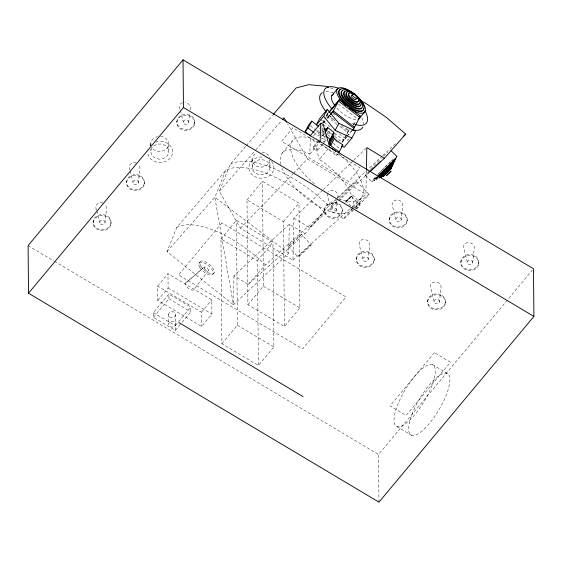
<?xml version="1.0" encoding="UTF-8"?>
<svg xmlns="http://www.w3.org/2000/svg" width="562" height="562" viewBox="0 0 562 562"><rect width="100%" height="100%" fill="white"/><g stroke="black" fill="none" stroke-linecap="round" stroke-linejoin="round"><path stroke-width="0.42" stroke-dasharray="2.81 2.11" d="M233.989 275.802L233.399 304.745L166.977 251.65L176.742 227.448L225.699 170.391A88.536 38.314 39.8 0 1 324.288 211.986L305.082 233.715L248.179 284.435L233.989 275.802L289.311 224.119L305.082 233.715M225.699 170.391L214.86 197.283L233.399 304.745L288.72 253.146L289.311 224.119M245.706 146.394L230.216 164.336L219.377 191.228L240.41 228.235L292.971 260.213L293.828 218.063L322.785 190.118M352.226 206.76L365.897 194.424L366.375 171.01M280.852 164.518A44.714 19.347 39.8 0 1 309.803 154.129L310.4 137.269M105.038 222.608A2.684 2.269 -0.5 0 0 101.279 220.304A2.684 2.269 -0.5 0 0 100.795 224.217A2.684 2.269 -0.5 0 0 105.038 222.608L106.632 207.757L105.249 204.498M138.4 182.615A2.684 2.269 -0.5 0 0 134.641 180.311A2.684 2.269 -0.5 0 0 134.156 184.224A2.684 2.269 -0.5 0 0 138.4 182.615L140.001 167.764L138.61 164.504M188.706 122.312A2.684 2.269 -0.5 0 0 184.947 120.015A2.684 2.269 -0.5 0 0 184.462 123.928A2.684 2.269 -0.5 0 0 188.706 122.312L189.682 113.243M190.04 109.941C191.368 106.457 188.818 102.741 185.193 102.453M336.329 210.321A2.684 2.269 -0.5 0 0 332.571 208.017A2.684 2.269 -0.5 0 0 332.086 211.93A2.684 2.269 -0.5 0 0 336.329 210.321L337.305 201.245M337.664 197.943C340.038 192.316 331.889 187.877 328.032 192.014M368.215 259.37A2.684 2.269 -0.5 0 0 364.457 257.066A2.684 2.269 -0.5 0 0 363.972 260.979A2.684 2.269 -0.5 0 0 368.215 259.37L369.817 244.519C370.049 238.33 358.212 237.529 359.181 244.273L362.897 259.496M401.17 219.868A2.684 2.269 -0.5 0 0 397.411 217.571A2.684 2.269 -0.5 0 0 396.927 221.477A2.684 2.269 -0.5 0 0 401.17 219.868L402.771 205.018C403.003 198.836 391.166 198.028 392.136 204.772L395.852 220.002M439.477 301.843A2.684 2.269 -0.5 0 0 435.712 299.546A2.684 2.269 -0.5 0 0 435.227 303.459A2.684 2.269 -0.5 0 0 439.477 301.843L441.072 286.999C441.311 280.81 429.466 280.009 430.436 286.753L434.159 301.977M472.719 262.524A2.684 2.269 -0.5 0 0 468.961 260.22A2.684 2.269 -0.5 0 0 468.476 264.133A2.684 2.269 -0.5 0 0 472.719 262.524L474.314 247.673C474.553 241.484 462.709 240.684 463.685 247.428L467.401 262.658M350.885 206.092L346.276 201.273L347.344 200.072M356.42 209.043L360.066 205.369L351.426 196.321L349.1 198.758M355.634 207.448L360.13 202.833L352.725 195.084L348.222 199.693M350.695 208.467L352.409 210.258L352.732 209.788M322.532 122.72L325.342 117.437M337.081 124.35L326.15 115.927L327.913 113.334M322.897 123.106L325.707 117.816M326.115 117.065L327.716 114.044L332.5 117.732M319.525 134.36L318.703 135.906L317.439 135.302L319.49 131.438M321.583 130.496L322.405 128.951M321.703 133.096L323.347 130.005M323.888 131.501L321.422 136.137L324.112 134.592L325.454 135.625M322.686 135.751L323.923 133.433M323.656 135.14L324.478 133.594M334.594 136.264L342.118 142.053L349.107 129.653M346.494 134.887L343.684 140.17L334.797 133.327M346.902 134.135L348.904 130.356L345.49 127.729M317.572 141.188L336.216 155.541L337.038 153.995M208.425 270.512L193.525 290.168C189.858 290.28 186.029 287.224 185.031 283.74L204.196 267.224M345.033 202.397L348.602 198.836M157.648 286.079L167.975 273.694L211.783 299.813L211.909 314.109L201.575 326.487L157.774 300.375L157.648 286.079L201.449 312.191L201.575 326.487M157.774 300.375L168.101 287.99L167.975 273.694M282.208 153.089L292.535 140.711M246.992 199.882L262.482 181.308L298.991 203.072L299.904 307.913L284.407 326.487L247.905 304.723L246.992 199.882L283.494 221.646L284.407 326.487M180.311 324.471L175.33 330.435L153.433 317.382L153.391 312.613L168.881 294.045L190.785 307.098L190.827 311.868L180.866 323.803M153.433 317.382L168.923 298.808L168.881 294.045M198.948 263.206L199.981 261.969M220.978 238.927L236.469 220.353L272.97 242.117L273.891 346.958L258.394 365.532L221.892 343.768L220.978 238.927L257.48 260.691L258.394 365.532M326.15 115.927L328.313 113.334M323.038 123.211L325.257 120.549M327.365 118.02L329.585 115.358M323.564 122.994L325.18 121.055M327.337 118.47L330.027 115.238M313.378 136.102L320.993 126.977M321.534 126.331L322.623 125.024M313.392 147.019L318.401 141.02M309.803 154.129L319.588 142.404M324.183 137.311L325.215 136.074M325.735 135.456L329.346 131.122M213.075 274.08L214.108 272.844M317.628 150.279L322.637 144.279M323.192 143.612L324.864 141.617M175.33 330.435L175.288 325.672L190.785 307.098M351.988 208.783A44.714 19.347 39.8 0 0 319.321 159.475L328.559 148.396M353.414 124.483L356.111 121.251M349.501 129.646L347.337 132.239L337.769 124.869M353.238 125.164L355.999 121.856M342.118 142.053L346.445 136.861M346.93 136.278L351.861 130.377M342.054 142.53L346.909 136.721M347.442 136.074L351.756 130.904M201.449 312.191L211.783 299.813M348.939 139.081L347.836 140.409L336.807 131.922M336.216 155.541L337.692 153.77M283.494 221.646L298.991 203.072M257.48 260.691L272.97 242.117M247.905 304.723L263.402 286.149L262.482 181.308M221.892 343.768L237.382 325.194L236.469 220.353M352.824 208.038L351.194 209.991A44.714 19.347 39.8 0 1 316.469 205.109A44.714 19.347 39.8 0 1 282.061 168.242M353.365 207.385L361.521 197.613M378.957 502.147L378.542 454.496L532.362 270.118M246.275 145.727L272.661 115.154M219.377 191.228L255.218 150.567M255.794 149.913L281.808 120.401M166.977 251.65L214.86 197.283L288.72 253.146M248.179 284.435L265.468 264.885L324.288 211.986M293.828 218.063L309.599 227.652L328.805 205.931L381.998 156.257M240.41 228.235L292.858 174.023M293.469 173.398L307.498 158.898L287.582 123.872M355.992 209.113L360.066 205.369M347.499 199.812L349.494 197.894M354.903 207.568L360.13 202.833M323.417 189.513L352.999 160.964M353.631 160.353L366.853 147.595M382.638 155.66L395.458 143.689M309.599 227.652L337.72 201.554M338.359 200.964L369.03 172.492M349.276 198.196L352.725 195.084M348.426 199.398L345.223 202.362M349.922 197.592L351.426 196.321M347.78 200.002L346.276 201.273M292.971 260.213L351.573 207.35M185.657 282.805L204.42 267.013M182.474 102.684C179.292 103.506 179.067 107.237 180.29 109.759M136.271 163.078C131.901 161.076 127.202 165.755 129.984 170.054M102.909 203.072C98.54 201.07 93.833 205.741 96.622 210.048M330.231 87.82L335.064 89.393M432.473 364.612L447.078 373.316M263.402 286.149L299.904 307.913M237.382 325.194L273.891 346.958M168.101 287.99L211.909 314.109M396.856 426.558L411.461 435.269M168.923 298.808L190.827 311.868M153.391 312.613L175.288 325.672M28.1 245.58L53.72 260.852M54.479 261.302L378.542 454.496M307.498 158.898L365.897 194.424M338.338 104.005L357.481 118.737M333.118 113.819L334.488 114.873M326.838 114.627L335.043 120.942M341.19 125.677L348.026 130.939M320.27 119.186L330.611 127.145M323.178 124.385L326.599 127.019M327.077 130.475L331.861 134.163M321.696 127.918L323.059 128.972M327.161 132.126L330.582 134.761M322.089 130.384L324.155 131.979M327.597 134.627L330.358 136.749M335.177 140.465L338.626 143.12M310.217 125.726L321.267 134.234M321.963 134.768L326.101 137.957M333.006 143.275L339.223 148.059M314.102 132.723L317.439 135.302M375.852 178.934L376.491 179.566M373.526 180.023L374.166 180.655M365.553 175.4L371.889 181.695M356.554 181.421L368.904 194.34M330.927 206.113L343.277 219.032M301.464 234.319A8.943 0.429 -42.8 0 1 291.847 243.718A8.943 0.429 -42.8 0 1 291.383 243.128A8.943 0.429 -42.8 0 1 301.464 234.319L311.172 244.807A8.943 0.429 -42.8 0 1 301.548 254.214A8.943 0.429 -42.8 0 1 301.091 253.624A8.943 0.429 -42.8 0 1 311.172 244.807M288.334 246.458L298.036 256.953M313.554 139.278L319.321 159.475M331.011 210.455L327.182 194.087M180.5 110.602L183.388 122.446M130.194 170.904L133.082 182.748M96.826 210.891L99.72 222.735M478.698 262.735A8.943 7.566 -0.5 0 1 464.633 268.25A8.943 7.566 -0.5 0 1 466.053 255.197A8.943 7.566 -0.5 0 1 478.698 262.735L478.712 263.69A8.943 7.566 -0.5 0 1 464.641 269.205A8.943 7.566 -0.5 0 1 466.067 256.146A8.943 7.566 -0.5 0 1 478.712 263.69M460.889 261.386L460.896 262.342M445.455 302.054A8.943 7.566 -0.5 0 1 431.384 307.576A8.943 7.566 -0.5 0 1 432.81 294.516A8.943 7.566 -0.5 0 1 445.455 302.054L445.462 303.009A8.943 7.566 -0.5 0 1 431.398 308.524A8.943 7.566 -0.5 0 1 432.817 295.472A8.943 7.566 -0.5 0 1 445.462 303.009M427.647 300.712L427.654 301.661M407.155 220.079A8.943 7.566 -0.5 0 1 393.084 225.594A8.943 7.566 -0.5 0 1 394.51 212.541A8.943 7.566 -0.5 0 1 407.155 220.079L407.162 221.035A8.943 7.566 -0.5 0 1 393.091 226.549A8.943 7.566 -0.5 0 1 394.517 213.497A8.943 7.566 -0.5 0 1 407.162 221.035M389.34 218.73L389.354 219.686M374.201 259.574A8.943 7.566 -0.5 0 1 360.13 265.095A8.943 7.566 -0.5 0 1 361.556 252.036A8.943 7.566 -0.5 0 1 374.201 259.574L374.208 260.529A8.943 7.566 -0.5 0 1 360.137 266.044A8.943 7.566 -0.5 0 1 361.563 252.991A8.943 7.566 -0.5 0 1 374.208 260.529M356.392 258.232L356.399 259.18M342.314 210.532A8.943 7.566 -0.5 0 1 328.243 216.047A8.943 7.566 -0.5 0 1 329.669 202.994A8.943 7.566 -0.5 0 1 342.314 210.532L342.321 211.488A8.943 7.566 -0.5 0 1 328.25 217.002A8.943 7.566 -0.5 0 1 329.676 203.943A8.943 7.566 -0.5 0 1 342.321 211.488M324.499 209.183L324.513 210.139M269.971 167.89A8.943 7.566 -0.5 0 0 257.326 160.353A8.943 7.566 -0.5 0 0 255.907 173.412A8.943 7.566 -0.5 0 0 269.971 167.89L269.908 160.268A8.943 7.566 -0.5 0 1 256.16 165.966A8.943 7.566 -0.5 0 1 256.567 153.033M252.099 158.92L252.162 166.542M194.691 122.523A8.943 7.566 -0.5 0 1 180.62 128.045A8.943 7.566 -0.5 0 1 182.046 114.985A8.943 7.566 -0.5 0 1 194.691 122.523L194.698 123.478A8.943 7.566 -0.5 0 1 180.627 128.993A8.943 7.566 -0.5 0 1 182.053 115.941A8.943 7.566 -0.5 0 1 194.698 123.478M176.882 121.174L176.889 122.13M175.688 314.896A3.576 3.028 -0.5 0 1 170.061 317.101A3.576 3.028 -0.5 0 1 170.63 311.875A3.576 3.028 -0.5 0 1 175.688 314.896L175.773 324.422A3.576 3.028 -0.5 0 1 170.145 326.627A3.576 3.028 -0.5 0 1 170.715 321.408A3.576 3.028 -0.5 0 1 175.773 324.422M168.614 144.603L168.684 152.232A8.943 7.566 -0.5 0 1 154.613 157.746A8.943 7.566 -0.5 0 1 156.032 144.694A8.943 7.566 -0.5 0 1 168.684 152.232M168.565 314.355L168.649 323.881M150.806 143.261L150.827 145.797M150.855 149.19L150.869 150.883M144.385 182.826A8.943 7.566 -0.5 0 1 130.314 188.34A8.943 7.566 -0.5 0 1 131.74 175.288A8.943 7.566 -0.5 0 1 144.385 182.826L144.392 183.774A8.943 7.566 -0.5 0 1 130.321 189.296A8.943 7.566 -0.5 0 1 131.747 176.236A8.943 7.566 -0.5 0 1 144.392 183.774M126.576 181.477L126.583 182.432M111.016 222.819A8.943 7.566 -0.5 0 1 96.952 228.334A8.943 7.566 -0.5 0 1 98.371 215.274A8.943 7.566 -0.5 0 1 111.016 222.819L111.03 223.767A8.943 7.566 -0.5 0 1 96.959 229.289A8.943 7.566 -0.5 0 1 98.385 216.23A8.943 7.566 -0.5 0 1 111.03 223.767M93.208 221.47L93.215 222.419M176.742 227.448A79.685 34.479 39.8 0 1 265.468 264.885M271.544 161.364A12.519 10.594 -0.5 0 1 265.643 177.578A12.519 10.594 -0.5 0 1 248.917 168.291A12.519 10.594 -0.5 0 1 264.182 157.276M155.639 142.074A12.519 10.594 -0.5 0 1 172.295 149.457A12.519 10.594 -0.5 0 1 161.427 162.488A12.519 10.594 -0.5 0 1 147.609 151.698M149.899 145.86A12.519 10.594 -0.5 0 1 150.932 144.778M160.535 136.397A8.943 7.566 -0.5 0 1 167.012 148.284A8.943 7.566 -0.5 0 1 151.585 147.118M150.897 145.235A8.943 7.566 -0.5 0 1 157.437 136.615M261.822 152.056A8.943 7.566 -0.5 0 1 269.816 158.294M338.984 153.939A44.714 19.347 39.8 0 1 363.53 191.206A44.714 19.347 39.8 0 1 338.542 198.562M314.439 183.858A44.714 19.347 39.8 0 1 290.54 147.939A44.714 19.347 39.8 0 1 312.528 138.709M338.682 197.669A17.886 0.724 -43.7 0 1 356.673 181.414A17.886 0.724 -43.7 0 1 339.42 198.822M337.074 200.971A17.886 0.724 -43.7 0 1 337.467 198.878M352.627 209.022A17.886 0.724 -43.7 0 1 368.665 194.944A17.886 0.724 -43.7 0 1 347.295 215.801A17.886 0.724 -43.7 0 1 352.086 209.556M334.847 120.486A26.828 11.612 39.8 0 1 326.311 112.042M325.827 91.634A26.828 11.612 39.8 0 1 335.556 93.692M361.816 117.718A26.828 11.612 39.8 0 1 363.452 123.879M354.762 124.406A26.828 11.612 39.8 0 1 351.693 123.296M370 171.635A17.886 0.808 -45.2 0 1 368.791 171.185M370.513 169.317A17.886 0.808 -45.2 0 1 381.394 158.224M383.649 156.039A17.886 0.808 -45.2 0 1 387.752 152.225M376.99 177.325A17.886 0.808 -45.2 0 1 376.329 176.173M377.959 174.438A17.886 0.808 -45.2 0 1 388.265 164.006M388.778 163.5A17.886 0.808 -45.2 0 1 391.138 161.238M391.686 160.732A17.886 0.808 -45.2 0 1 392.964 159.545M376.849 177.262A15.525 0.703 -45.2 0 1 376.343 176.363M378.31 174.241A15.525 0.703 -45.2 0 1 379.301 173.194M379.814 172.653A15.525 0.703 -45.2 0 1 381.991 170.412M382.553 169.836A15.525 0.703 -45.2 0 1 384.844 167.532M385.413 166.963A15.525 0.703 -45.2 0 1 387.654 164.75M388.194 164.23A15.525 0.703 -45.2 0 1 392.803 159.91M378.591 176.861A15.525 0.703 -45.2 0 1 378.022 175.857M378.465 177.978A13.102 0.59 -45.2 0 1 376.954 178.66M377.833 177.346A13.102 0.59 -45.2 0 1 377.46 176.7M355.809 119.481A17.886 7.18 40.2 0 1 336.329 107.426M334.228 133.18A3.576 1.546 39.8 0 1 334.25 135.878M330.73 134.079A3.576 1.546 39.8 0 1 329.634 130.834M326.269 140.879A3.576 1.546 39.8 0 1 324.119 138.013A3.576 1.546 39.8 0 1 325.538 136.966M321.183 138.048A2.684 1.159 39.8 0 1 324.281 139.896A2.684 1.159 39.8 0 1 324.302 141.919A2.684 1.159 39.8 0 1 321.204 140.071M230.216 164.336A88.536 38.314 39.8 0 1 328.805 205.931M292.935 127.799L281.576 141.42L348.742 181.463L360.109 167.841L292.935 127.799M221.885 222.945L178.505 274.951L302.616 348.939L346.002 296.94L221.885 222.945M434.447 352.655L390.028 405.89L406.087 415.466L450.506 362.23L434.447 352.655M200.739 266.023A8.943 3.871 39.8 0 0 213.384 273.561A8.943 3.871 39.8 0 0 206.999 262.644A8.943 3.871 39.8 0 0 200.739 266.023M199.707 267.259A8.943 3.871 39.8 0 0 212.352 274.797A8.943 3.871 39.8 0 0 205.966 263.88A8.943 3.871 39.8 0 0 199.707 267.259M204.406 268.425A2.684 1.159 39.8 0 0 208.2 270.715A2.684 1.159 39.8 0 0 206.324 267.449A2.684 1.159 39.8 0 0 204.406 268.425M409.48 420.404A35.771 11.121 -59.2 0 0 434.581 366.733A35.771 11.121 -59.2 0 0 399.94 399.617A35.771 11.121 -59.2 0 0 409.48 420.404M424.085 429.108A35.771 11.121 -59.2 0 0 449.178 375.437A35.771 11.121 -59.2 0 0 414.545 408.321A35.771 11.121 -59.2 0 0 424.085 429.108M313.624 148.235A2.684 1.159 39.8 0 0 317.418 150.497A2.684 1.159 39.8 0 0 315.5 147.223A2.684 1.159 39.8 0 0 313.624 148.235"/><path stroke-width="0.84" d="M366.41 169.274L366.853 147.595L384.373 158.252L405.708 134.114L386.298 117.332L365.497 103.155L360.881 100.795M335.718 151.354A44.714 19.347 39.8 0 0 329.648 147.089L323.164 124.371L320.79 123.204L320.136 141.75A44.714 19.347 39.8 0 0 318.591 141.041M338.183 153.18L339.167 152C335.928 148.839 326.424 145.305 330.154 139.243L326.122 136.145M339.167 152L342.869 145.052C339.624 141.891 330.126 138.35 333.849 132.288L327.808 127.637L325.3 132.049M310.667 135.871L305.138 131.62L308.84 124.666L311.791 121.125L318.464 126.288M305.138 131.62L308.095 128.08L311.791 121.125M316.294 124.841L319.581 118.659L327.33 109.372L338.872 123.345L355.584 131.122L351.882 138.076L344.134 147.363L342.068 145.769M316.441 124.947L323.635 116.327L327.33 109.372M330.568 114.592L332.725 112.007L339.23 99.769L360.425 116.081L353.912 128.319L352.297 130.258M325.152 131.115L326.389 128.796L327.351 128.185M324.934 133.046L327.808 127.637M329.423 140.626L333.849 132.288M351.882 138.076L335.177 130.293L338.872 123.345M329.241 141.884L332.943 134.936M329.416 143.177L333.118 136.222M329.943 144.406L333.638 137.458M330.772 145.502L334.474 138.547M391.208 167.237L382.574 175.92M389.705 169.991L385.328 174.389M183.043 59.853L28.1 245.58L28.514 293.231L378.957 502.147L533.9 316.42L533.486 268.769L183.043 59.853L183.458 107.504L28.514 293.231M328.995 112.049L339.23 99.769M328.798 112.744L338.542 101.069L359.729 117.381L358.106 119.327M310.456 135.59L320.79 123.204M330.618 114.128L333.322 110.883L354.51 127.195M359.343 117.374L360.425 116.081M341.394 146.822L342.869 145.052M331.903 95.442L337.193 89.189M364.935 111.712L359.645 117.971A17.886 7.18 40.2 0 1 358.149 119.151M383.965 175.499C379.933 180.121 393.295 167.16 391.475 168.031M273.23 114.486L296.174 87.904L308.84 84.651L325.398 86.239L328.622 87.293M282.391 119.748L284.119 117.781L286.718 122.347M403.144 136.51L405.708 134.114M369.67 171.895L384.373 158.252M326.389 128.796L323.761 129.232M183.458 107.504L533.9 316.42M178.92 322.602L303.03 396.596M332.725 112.007L353.912 128.319M308.095 128.08L313.434 132.203M391.026 150.637L396.786 156.355A17.886 0.808 -45.2 0 1 391.552 162.727A17.886 0.808 -45.2 0 1 378.1 176.278M323.635 116.327L335.177 130.293M362.799 127.174A26.828 11.612 39.8 0 1 352.803 129.92M325.812 111.409A26.828 11.612 39.8 0 1 322.419 92.568M364.886 110.686A26.828 11.612 39.8 0 1 355.507 124.616M332.058 108.972A26.828 11.612 39.8 0 1 324.133 90.559A26.828 11.612 39.8 0 1 338.907 88.424M380.06 161.8A17.886 0.808 -45.2 0 1 370.653 171.031M392.346 165.832A8.521 0.386 -45.2 0 1 387.85 171.101A8.521 0.386 -45.2 0 1 380.888 177.494M394.587 159.095A15.525 0.703 -45.2 0 1 393.245 160.676M392.332 161.687A15.525 0.703 -45.2 0 1 377.959 176.229M392.171 164.877A8.521 0.386 -45.2 0 1 391.124 166.331M390.056 167.511A8.521 0.386 -45.2 0 1 381.591 175.92M380.762 176.63A8.521 0.386 -45.2 0 1 380.305 176.953M394.018 161.498A13.102 0.59 -45.2 0 1 390.822 165.748A13.102 0.59 -45.2 0 1 378.999 177.494M394.166 160.514A13.102 0.59 -45.2 0 1 379.589 175.73M395.781 158.66A15.525 0.703 -45.2 0 1 390.759 164.701A15.525 0.703 -45.2 0 1 378.591 176.861M392.044 164.659A10.65 0.478 -45.2 0 1 390.211 167.511A10.65 0.478 -45.2 0 1 379.392 178.056M393.084 162.854A10.65 0.478 -45.2 0 1 392.641 163.472M391.714 164.561A10.65 0.478 -45.2 0 1 379.8 176.538M345.918 105.494A17.886 7.18 40.2 0 1 340.558 87.672A17.886 7.18 40.2 0 1 364.197 105.122A17.886 7.18 40.2 0 1 351.587 109.681M350.836 109.211A17.886 7.18 40.2 0 1 349.578 108.368M363.586 108.536A15.525 6.231 40.2 0 1 347.632 105.705A15.525 6.231 40.2 0 1 340.319 89.646M355.008 94.971A10.65 4.278 40.2 0 1 358.76 106.19A10.65 4.278 40.2 0 1 344.415 94.852A10.65 4.278 40.2 0 1 354.46 94.542A8.521 3.421 40.2 0 0 346.564 94.894A8.521 3.421 40.2 0 0 357.811 104.026A8.521 3.421 40.2 0 0 355.634 95.547M360.713 104.75A10.65 4.278 40.2 0 1 349.768 102.804A10.65 4.278 40.2 0 1 344.752 91.789M357.284 97.458A6.175 2.48 40.2 0 1 356.125 101.553A6.175 2.48 40.2 0 1 348.876 94.999A6.175 2.48 40.2 0 1 353.786 94.304M361.752 108.073A13.102 5.262 40.2 0 1 347.393 103.141A13.102 5.262 40.2 0 1 342.532 90.714M358.156 101.167A6.175 2.48 40.2 0 1 351.812 100.036A6.175 2.48 40.2 0 1 348.904 93.65M359.518 103.015A8.521 3.421 40.2 0 1 350.765 101.455A8.521 3.421 40.2 0 1 346.754 92.646M356.153 98.505A3.133 1.257 40.2 0 1 353.013 98.385A3.133 1.257 40.2 0 1 351.952 95.09M334.903 105.649A17.886 7.18 40.2 0 1 333.399 94.261M386.705 175.435L390.969 171.248L386.705 175.435M342.89 96.502A13.102 5.262 40.2 0 0 361.183 108.311A13.102 5.262 40.2 0 0 352.29 92.786A13.102 5.262 40.2 0 0 342.89 96.502M340.649 96.622A15.525 6.231 40.2 0 0 362.335 110.63A15.525 6.231 40.2 0 0 351.791 92.224A15.525 6.231 40.2 0 0 340.649 96.622M352.557 95.428A3.133 1.257 40.2 0 0 356.933 98.252A3.133 1.257 40.2 0 0 354.805 94.542A3.133 1.257 40.2 0 0 352.557 95.428"/></g></svg>
